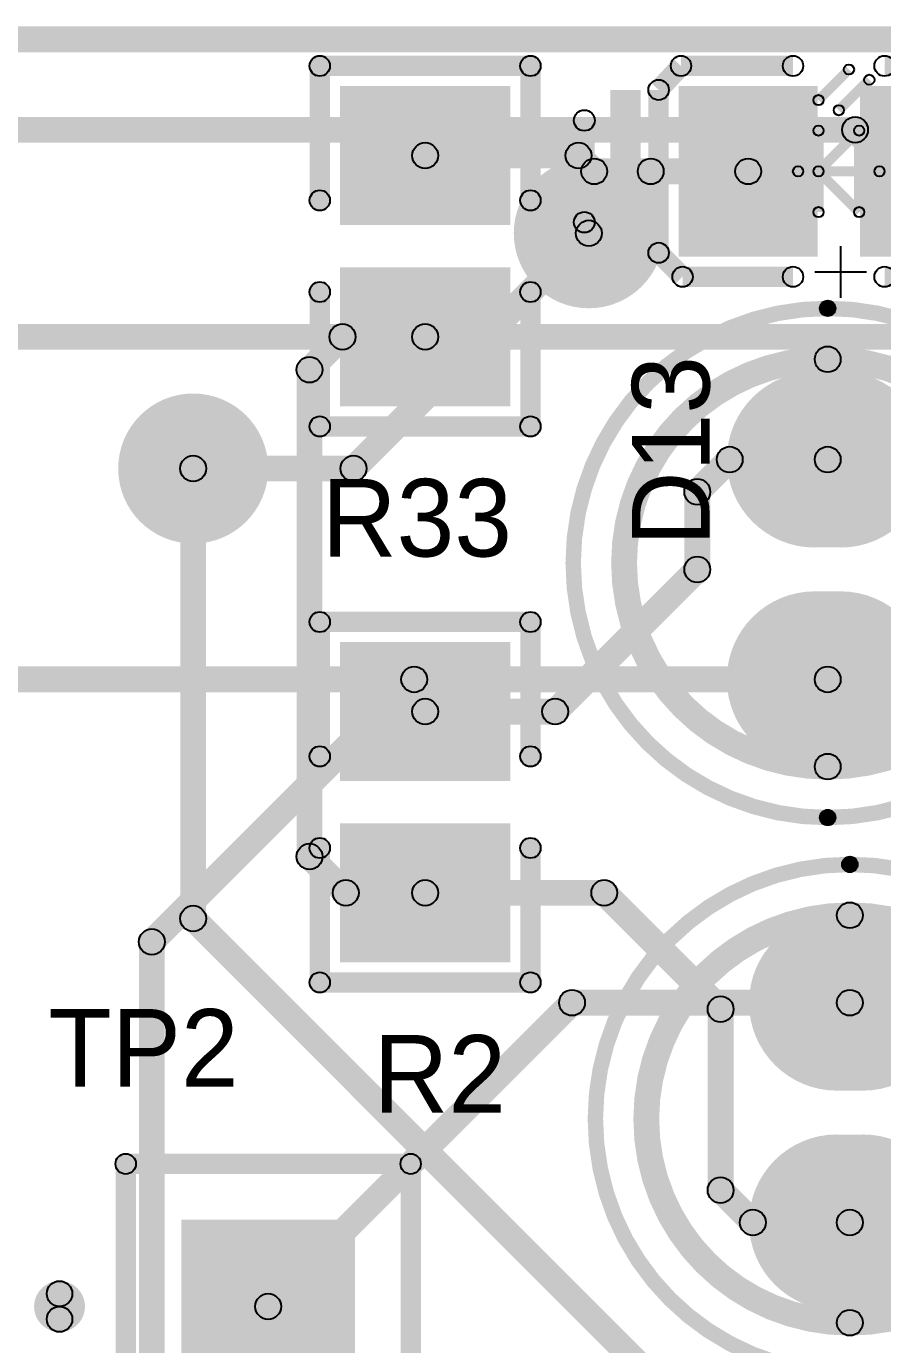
# Model space of a CAD drawing. Header units: millimetres. Extents: x 0 to 137, y 0 to 37.
# Drawn here: x 22.9 to 31.31, y 24.26 to 37.21 of the extents above; entities that cross this region are included whole.
import ezdxf

# ---------------------------------------------------------------- set-up
doc = ezdxf.new("R2010")
doc.units = ezdxf.units.MM
for name, color, linetype in [('BottomLayer', 5, 'Continuous'), ('BottomOverlay', 54, 'Continuous'), ('BottomSolder', 6, 'Continuous'), ('KeepOutLayer', 6, 'Continuous'), ('Mechanical13', 56, 'Continuous'), ('Mechanical15', 56, 'Continuous'), ('MultiLayer', 9, 'Continuous'), ('PadHoleLayer', 156, 'Continuous'), ('TopLayer', 1, 'Continuous'), ('TopOverlay', 2, 'Continuous'), ('TopPaste', 8, 'Continuous'), ('TopSolder', 216, 'Continuous'), ('ViaHoleLayer', 16, 'Continuous')]:
    doc.layers.add(name, color=color, linetype=linetype)

# ---------------------------------------------------------------- blocks, each defined once
blk = doc.blocks.new('PIN1_9')
at = {"layer": 'BottomLayer'}
blk.add_hatch(color=5, dxfattribs=at).paths.add_polyline_path([(-0.75, 0.75), (0.75, 0.75), (0.75, -0.75), (-0.75, -0.75)])
at = {"layer": 'BottomSolder'}
blk.add_hatch(color=6, dxfattribs=at).paths.add_polyline_path([(-0.852, 0.852), (0.852, 0.852), (0.852, -0.852), (-0.852, -0.852)])
at = {"layer": 'MultiLayer'}
blk.add_hatch(color=9, dxfattribs=at).paths.add_polyline_path([(-0.75, 0.75), (0.75, 0.75), (0.75, -0.75), (-0.75, -0.75)])
at = {"layer": 'PadHoleLayer'}
h = blk.add_hatch(color=156, dxfattribs=at)
edge = h.paths.add_edge_path()
edge.add_arc((0, 0), 0.45, 0, 360)
at = {"layer": 'TopLayer'}
blk.add_hatch(color=1, dxfattribs=at).paths.add_polyline_path([(-0.75, 0.75), (0.75, 0.75), (0.75, -0.75), (-0.75, -0.75)])
at = {"layer": 'TopOverlay'}
h = blk.add_hatch(color=2, dxfattribs=at)
edge = h.paths.add_edge_path()
edge.add_arc((-0.125, 2.05), 0.125, 0, 360)
h = blk.add_hatch(color=2, dxfattribs=at)
edge = h.paths.add_edge_path()
edge.add_arc((0.125, 2.05), 0.125, 0, 360)
h = blk.add_hatch(color=2, dxfattribs=at)
edge = h.paths.add_edge_path()
edge.add_arc((-1.4, 1.4), 0.1, 0, 360)
h = blk.add_hatch(color=2, dxfattribs=at)
edge = h.paths.add_edge_path()
edge.add_arc((-1.4, 1.4), 0.1, 0, 360)
for points in [[(-1.4, 1.3), (-1.4, 1.5), (1.4, 1.5), (1.4, 1.3)], [(-1.5, 1.4), (-1.3, 1.4), (-1.3, -1.4), (-1.5, -1.4)], [(1.3, 1.4), (1.5, 1.4), (1.5, -1.4), (1.3, -1.4)], [(-1.4, -1.5), (-1.4, -1.3), (1.4, -1.3), (1.4, -1.5)]]:
    blk.add_hatch(color=2, dxfattribs=at).paths.add_polyline_path(points)
h = blk.add_hatch(color=2, dxfattribs=at)
edge = h.paths.add_edge_path()
edge.add_arc((1.4, 1.4), 0.1, 0, 360)
h = blk.add_hatch(color=2, dxfattribs=at)
edge = h.paths.add_edge_path()
edge.add_arc((1.4, 1.4), 0.1, 0, 360)
h = blk.add_hatch(color=2, dxfattribs=at)
edge = h.paths.add_edge_path()
edge.add_arc((-1.4, -1.4), 0.1, 0, 360)
h = blk.add_hatch(color=2, dxfattribs=at)
edge = h.paths.add_edge_path()
edge.add_arc((-1.4, -1.4), 0.1, 0, 360)
h = blk.add_hatch(color=2, dxfattribs=at)
edge = h.paths.add_edge_path()
edge.add_arc((1.4, -1.4), 0.1, 0, 360)
h = blk.add_hatch(color=2, dxfattribs=at)
edge = h.paths.add_edge_path()
edge.add_arc((1.4, -1.4), 0.1, 0, 360)
at = {"layer": 'TopSolder'}
blk.add_hatch(color=216, dxfattribs=at).paths.add_polyline_path([(-0.852, 0.852), (0.852, 0.852), (0.852, -0.852), (-0.852, -0.852)])
at = {"layer": 'TopOverlay', "const_width": 0.25}
blk.add_lwpolyline([(0.125, 2.05, 1), (-0.125, 2.05, 1)], format="xyb", close=True, dxfattribs=at)
at = {"layer": 'TopOverlay'}
for centre, radius in [((-0.125, 2.05), 0.125), ((0.125, 2.05), 0.125), ((-1.4, 1.4), 0.1), ((-1.4, 1.4), 0.1), ((1.4, 1.4), 0.1), ((1.4, 1.4), 0.1), ((-1.4, -1.4), 0.1), ((-1.4, -1.4), 0.1), ((1.4, -1.4), 0.1), ((1.4, -1.4), 0.1)]:
    blk.add_circle(centre, radius, dxfattribs=at)
blk = doc.blocks.new('0805_R_20')
at = {"layer": 'TopLayer'}
for points in [[(-1.47, 0.735), (-0.31, 0.735), (-0.31, -0.735), (-1.47, -0.735)], [(0.31, 0.735), (1.47, 0.735), (1.47, -0.735), (0.31, -0.735)]]:
    blk.add_hatch(color=1, dxfattribs=at).paths.add_polyline_path(points)
at = {"layer": 'TopOverlay'}
h = blk.add_hatch(color=2, dxfattribs=at)
edge = h.paths.add_edge_path()
edge.add_arc((-1.77, 1.035), 0.1, 0, 360)
h = blk.add_hatch(color=2, dxfattribs=at)
edge = h.paths.add_edge_path()
edge.add_arc((-1.77, 1.035), 0.1, 0, 360)
for points in [[(-0.45, 1.135), (-0.45, 0.935), (-1.77, 0.935), (-1.77, 1.135)], [(1.77, 1.135), (1.77, 0.935), (0.45, 0.935), (0.45, 1.135)], [(-1.67, -1.035), (-1.87, -1.035), (-1.87, 1.035), (-1.67, 1.035)], [(1.87, -1.035), (1.67, -1.035), (1.67, 1.035), (1.87, 1.035)], [(-0.45, -0.935), (-0.45, -1.135), (-1.77, -1.135), (-1.77, -0.935)], [(1.77, -0.935), (1.77, -1.135), (0.45, -1.135), (0.45, -0.935)]]:
    blk.add_hatch(color=2, dxfattribs=at).paths.add_polyline_path(points)
h = blk.add_hatch(color=2, dxfattribs=at)
edge = h.paths.add_edge_path()
edge.add_arc((-0.45, 1.035), 0.1, 0, 360)
h = blk.add_hatch(color=2, dxfattribs=at)
edge = h.paths.add_edge_path()
edge.add_arc((0.45, 1.035), 0.1, 0, 360)
h = blk.add_hatch(color=2, dxfattribs=at)
edge = h.paths.add_edge_path()
edge.add_arc((1.77, 1.035), 0.1, 0, 360)
h = blk.add_hatch(color=2, dxfattribs=at)
edge = h.paths.add_edge_path()
edge.add_arc((1.77, 1.035), 0.1, 0, 360)
h = blk.add_hatch(color=2, dxfattribs=at)
edge = h.paths.add_edge_path()
edge.add_arc((-1.77, -1.035), 0.1, 0, 360)
h = blk.add_hatch(color=2, dxfattribs=at)
edge = h.paths.add_edge_path()
edge.add_arc((-1.77, -1.035), 0.1, 0, 360)
h = blk.add_hatch(color=2, dxfattribs=at)
edge = h.paths.add_edge_path()
edge.add_arc((-0.45, -1.035), 0.1, 0, 360)
h = blk.add_hatch(color=2, dxfattribs=at)
edge = h.paths.add_edge_path()
edge.add_arc((0.45, -1.035), 0.1, 0, 360)
h = blk.add_hatch(color=2, dxfattribs=at)
edge = h.paths.add_edge_path()
edge.add_arc((1.77, -1.035), 0.1, 0, 360)
h = blk.add_hatch(color=2, dxfattribs=at)
edge = h.paths.add_edge_path()
edge.add_arc((1.77, -1.035), 0.1, 0, 360)
at = {"layer": 'TopPaste'}
for points in [[(-1.47, 0.735), (-0.31, 0.735), (-0.31, -0.735), (-1.47, -0.735)], [(0.31, 0.735), (1.47, 0.735), (1.47, -0.735), (0.31, -0.735)]]:
    blk.add_hatch(color=8, dxfattribs=at).paths.add_polyline_path(points)
at = {"layer": 'TopSolder'}
for points in [[(-1.572, 0.837), (-0.208, 0.837), (-0.208, -0.837), (-1.572, -0.837)], [(0.208, 0.837), (1.572, 0.837), (1.572, -0.837), (0.208, -0.837)]]:
    blk.add_hatch(color=216, dxfattribs=at).paths.add_polyline_path(points)
at = {"layer": 'TopOverlay'}
for centre in [(-1.77, 1.035), (-1.77, 1.035), (-0.45, 1.035), (0.45, 1.035), (1.77, 1.035), (1.77, 1.035), (-1.77, -1.035), (-1.77, -1.035), (-0.45, -1.035), (0.45, -1.035), (1.77, -1.035), (1.77, -1.035)]:
    blk.add_circle(centre, 0.1, dxfattribs=at)
blk = doc.blocks.new('0805_R_51')
at = {"layer": 'TopLayer'}
for points in [[(-1.47, 0.735), (-0.31, 0.735), (-0.31, -0.735), (-1.47, -0.735)], [(0.31, 0.735), (1.47, 0.735), (1.47, -0.735), (0.31, -0.735)]]:
    blk.add_hatch(color=1, dxfattribs=at).paths.add_polyline_path(points)
at = {"layer": 'TopOverlay'}
h = blk.add_hatch(color=2, dxfattribs=at)
edge = h.paths.add_edge_path()
edge.add_arc((-1.77, 1.035), 0.1, 0, 360)
h = blk.add_hatch(color=2, dxfattribs=at)
edge = h.paths.add_edge_path()
edge.add_arc((-1.77, 1.035), 0.1, 0, 360)
for points in [[(-0.45, 1.135), (-0.45, 0.935), (-1.77, 0.935), (-1.77, 1.135)], [(1.77, 1.135), (1.77, 0.935), (0.45, 0.935), (0.45, 1.135)], [(-1.67, -1.035), (-1.87, -1.035), (-1.87, 1.035), (-1.67, 1.035)], [(1.87, -1.035), (1.67, -1.035), (1.67, 1.035), (1.87, 1.035)], [(-0.45, -0.935), (-0.45, -1.135), (-1.77, -1.135), (-1.77, -0.935)], [(1.77, -0.935), (1.77, -1.135), (0.45, -1.135), (0.45, -0.935)]]:
    blk.add_hatch(color=2, dxfattribs=at).paths.add_polyline_path(points)
h = blk.add_hatch(color=2, dxfattribs=at)
edge = h.paths.add_edge_path()
edge.add_arc((-0.45, 1.035), 0.1, 0, 360)
h = blk.add_hatch(color=2, dxfattribs=at)
edge = h.paths.add_edge_path()
edge.add_arc((0.45, 1.035), 0.1, 0, 360)
h = blk.add_hatch(color=2, dxfattribs=at)
edge = h.paths.add_edge_path()
edge.add_arc((1.77, 1.035), 0.1, 0, 360)
h = blk.add_hatch(color=2, dxfattribs=at)
edge = h.paths.add_edge_path()
edge.add_arc((1.77, 1.035), 0.1, 0, 360)
h = blk.add_hatch(color=2, dxfattribs=at)
edge = h.paths.add_edge_path()
edge.add_arc((-1.77, -1.035), 0.1, 0, 360)
h = blk.add_hatch(color=2, dxfattribs=at)
edge = h.paths.add_edge_path()
edge.add_arc((-1.77, -1.035), 0.1, 0, 360)
h = blk.add_hatch(color=2, dxfattribs=at)
edge = h.paths.add_edge_path()
edge.add_arc((-0.45, -1.035), 0.1, 0, 360)
h = blk.add_hatch(color=2, dxfattribs=at)
edge = h.paths.add_edge_path()
edge.add_arc((0.45, -1.035), 0.1, 0, 360)
h = blk.add_hatch(color=2, dxfattribs=at)
edge = h.paths.add_edge_path()
edge.add_arc((1.77, -1.035), 0.1, 0, 360)
h = blk.add_hatch(color=2, dxfattribs=at)
edge = h.paths.add_edge_path()
edge.add_arc((1.77, -1.035), 0.1, 0, 360)
at = {"layer": 'TopPaste'}
for points in [[(-1.47, 0.735), (-0.31, 0.735), (-0.31, -0.735), (-1.47, -0.735)], [(0.31, 0.735), (1.47, 0.735), (1.47, -0.735), (0.31, -0.735)]]:
    blk.add_hatch(color=8, dxfattribs=at).paths.add_polyline_path(points)
at = {"layer": 'TopSolder'}
for points in [[(-1.572, 0.837), (-0.208, 0.837), (-0.208, -0.837), (-1.572, -0.837)], [(0.208, 0.837), (1.572, 0.837), (1.572, -0.837), (0.208, -0.837)]]:
    blk.add_hatch(color=216, dxfattribs=at).paths.add_polyline_path(points)
at = {"layer": 'TopOverlay'}
for centre in [(-1.77, 1.035), (-1.77, 1.035), (-0.45, 1.035), (0.45, 1.035), (1.77, 1.035), (1.77, 1.035), (-1.77, -1.035), (-1.77, -1.035), (-0.45, -1.035), (0.45, -1.035), (1.77, -1.035), (1.77, -1.035)]:
    blk.add_circle(centre, 0.1, dxfattribs=at)
blk = doc.blocks.new('3___LED___B_61')
at = {"layer": 'BottomLayer'}
h = blk.add_hatch(color=5, dxfattribs=at)
edge = h.paths.add_edge_path()
edge.add_arc((-1.079, -0.127), 0.762, 180, 360)
edge.add_line((-0.318, -0.127), (-0.318, 0.127))
edge.add_arc((-1.079, 0.127), 0.762, 0, 180)
edge.add_line((-1.841, 0.127), (-1.841, -0.127))
h = blk.add_hatch(color=5, dxfattribs=at)
edge = h.paths.add_edge_path()
edge.add_arc((1.079, -0.127), 0.762, 180, 360)
edge.add_line((1.841, -0.127), (1.841, 0.127))
edge.add_arc((1.079, 0.127), 0.762, 0, 180)
edge.add_line((0.318, 0.127), (0.318, -0.127))
at = {"layer": 'BottomOverlay'}
h = blk.add_hatch(color=54, dxfattribs=at)
edge = h.paths.add_edge_path()
edge.add_arc((-2.564, 0), 0.0762, 0, 360)
h = blk.add_hatch(color=54, dxfattribs=at)
edge = h.paths.add_edge_path()
edge.add_arc((-2.064, 0), 0.127, 0, 360)
h = blk.add_hatch(color=54, dxfattribs=at)
edge = h.paths.add_edge_path()
edge.add_arc((1.937, 0), 0.127, 0, 360)
h = blk.add_hatch(color=54, dxfattribs=at)
edge = h.paths.add_edge_path()
edge.add_arc((2.437, 0), 0.0762, 0, 360)
at = {"layer": 'BottomSolder'}
h = blk.add_hatch(color=6, dxfattribs=at)
edge = h.paths.add_edge_path()
edge.add_arc((-1.079, -0.127), 0.864, 180, 360)
edge.add_line((-0.216, -0.127), (-0.216, 0.127))
edge.add_arc((-1.079, 0.127), 0.864, 0, 180)
edge.add_line((-1.943, 0.127), (-1.943, -0.127))
h = blk.add_hatch(color=6, dxfattribs=at)
edge = h.paths.add_edge_path()
edge.add_arc((1.079, -0.127), 0.864, 180, 360)
edge.add_line((1.943, -0.127), (1.943, 0.127))
edge.add_arc((1.079, 0.127), 0.864, 0, 180)
edge.add_line((0.216, 0.127), (0.216, -0.127))
at = {"layer": 'MultiLayer'}
h = blk.add_hatch(color=9, dxfattribs=at)
edge = h.paths.add_edge_path()
edge.add_arc((-1.079, -0.127), 0.762, 180, 360)
edge.add_line((-0.318, -0.127), (-0.318, 0.127))
edge.add_arc((-1.079, 0.127), 0.762, 0, 180)
edge.add_line((-1.841, 0.127), (-1.841, -0.127))
h = blk.add_hatch(color=9, dxfattribs=at)
edge = h.paths.add_edge_path()
edge.add_arc((1.079, -0.127), 0.762, 180, 360)
edge.add_line((1.841, -0.127), (1.841, 0.127))
edge.add_arc((1.079, 0.127), 0.762, 0, 180)
edge.add_line((0.318, 0.127), (0.318, -0.127))
at = {"layer": 'PadHoleLayer'}
h = blk.add_hatch(color=156, dxfattribs=at)
edge = h.paths.add_edge_path()
edge.add_arc((-1.079, 0), 0.35, 0, 360)
h = blk.add_hatch(color=156, dxfattribs=at)
edge = h.paths.add_edge_path()
edge.add_arc((1.079, 0), 0.35, 0, 360)
at = {"layer": 'TopLayer'}
h = blk.add_hatch(color=1, dxfattribs=at)
edge = h.paths.add_edge_path()
edge.add_arc((-1.079, -0.127), 0.762, 180, 360)
edge.add_line((-0.318, -0.127), (-0.318, 0.127))
edge.add_arc((-1.079, 0.127), 0.762, 0, 180)
edge.add_line((-1.841, 0.127), (-1.841, -0.127))
h = blk.add_hatch(color=1, dxfattribs=at)
edge = h.paths.add_edge_path()
edge.add_arc((1.079, -0.127), 0.762, 180, 360)
edge.add_line((1.841, -0.127), (1.841, 0.127))
edge.add_arc((1.079, 0.127), 0.762, 0, 180)
edge.add_line((0.318, 0.127), (0.318, -0.127))
at = {"layer": 'TopSolder'}
h = blk.add_hatch(color=216, dxfattribs=at)
edge = h.paths.add_edge_path()
edge.add_arc((-1.079, -0.127), 0.864, 180, 360)
edge.add_line((-0.216, -0.127), (-0.216, 0.127))
edge.add_arc((-1.079, 0.127), 0.864, 0, 180)
edge.add_line((-1.943, 0.127), (-1.943, -0.127))
h = blk.add_hatch(color=216, dxfattribs=at)
edge = h.paths.add_edge_path()
edge.add_arc((1.079, -0.127), 0.864, 180, 360)
edge.add_line((1.943, -0.127), (1.943, 0.127))
edge.add_arc((1.079, 0.127), 0.864, 0, 180)
edge.add_line((0.216, 0.127), (0.216, -0.127))
at = {"layer": 'BottomOverlay'}
for p, q in [((-2.921, 0.381), (-2.921, -0.127)), ((-3.175, 0.127), (-2.667, 0.127))]:
    blk.add_line(p, q, dxfattribs=at)
for points, const_width in [([(2.437, 0, 1), (-2.564, 0, 1)], 0.152), ([(1.937, 0, 1), (-2.064, 0, 1)], 0.254)]:
    blk.add_lwpolyline(points, format="xyb", close=True, dxfattribs=dict(at, const_width=const_width))
for centre, radius in [((-2.564, 0), 0.0762), ((-2.064, 0), 0.127), ((1.937, 0), 0.127), ((2.437, 0), 0.0762)]:
    blk.add_circle(centre, radius, dxfattribs=at)
blk = doc.blocks.new('0805_LED_S1_65')
at = {"layer": 'Mechanical13'}
h = blk.add_hatch(color=56, dxfattribs=at)
edge = h.paths.add_edge_path()
edge.add_arc((0.1, 1), 0.05, 0, 360)
for points in [[(-0.165, 0.665), (-0.235, 0.735), (0.065, 1.035), (0.135, 0.965)], [(0.035, 0.565), (-0.035, 0.635), (0.265, 0.935), (0.335, 0.865)], [(-0.15, -0.4), (-0.25, -0.4), (-0.25, 0.4), (-0.15, 0.4)], [(-0.165, -0.035), (-0.235, 0.035), (0.165, 0.435), (0.235, 0.365)], [(0.25, -0.4), (0.15, -0.4), (0.15, 0.4), (0.25, 0.4)], [(-0.4, -0.05), (-0.4, 0.05), (0.4, 0.05), (0.4, -0.05)], [(-0.235, -0.035), (-0.165, 0.035), (0.235, -0.365), (0.165, -0.435)]]:
    blk.add_hatch(color=56, dxfattribs=at).paths.add_polyline_path(points)
h = blk.add_hatch(color=56, dxfattribs=at)
edge = h.paths.add_edge_path()
edge.add_arc((0.3, 0.9), 0.05, 0, 360)
h = blk.add_hatch(color=56, dxfattribs=at)
edge = h.paths.add_edge_path()
edge.add_arc((-0.2, 0.7), 0.05, 0, 360)
h = blk.add_hatch(color=56, dxfattribs=at)
edge = h.paths.add_edge_path()
edge.add_arc((0, 0.6), 0.05, 0, 360)
h = blk.add_hatch(color=56, dxfattribs=at)
edge = h.paths.add_edge_path()
edge.add_arc((-0.2, 0.4), 0.05, 0, 360)
h = blk.add_hatch(color=56, dxfattribs=at)
edge = h.paths.add_edge_path()
edge.add_arc((0.2, 0.4), 0.05, 0, 360)
h = blk.add_hatch(color=56, dxfattribs=at)
edge = h.paths.add_edge_path()
edge.add_arc((0.2, 0.4), 0.05, 0, 360)
h = blk.add_hatch(color=56, dxfattribs=at)
edge = h.paths.add_edge_path()
edge.add_arc((-0.4, 0), 0.05, 0, 360)
h = blk.add_hatch(color=56, dxfattribs=at)
edge = h.paths.add_edge_path()
edge.add_arc((-0.2, 0), 0.05, 0, 360)
h = blk.add_hatch(color=56, dxfattribs=at)
edge = h.paths.add_edge_path()
edge.add_arc((-0.2, 0), 0.05, 0, 360)
h = blk.add_hatch(color=56, dxfattribs=at)
edge = h.paths.add_edge_path()
edge.add_arc((0.4, 0), 0.05, 0, 360)
h = blk.add_hatch(color=56, dxfattribs=at)
edge = h.paths.add_edge_path()
edge.add_arc((-0.2, -0.4), 0.05, 0, 360)
h = blk.add_hatch(color=56, dxfattribs=at)
edge = h.paths.add_edge_path()
edge.add_arc((0.2, -0.4), 0.05, 0, 360)
h = blk.add_hatch(color=56, dxfattribs=at)
edge = h.paths.add_edge_path()
edge.add_arc((0.2, -0.4), 0.05, 0, 360)
at = {"layer": 'Mechanical15'}
h = blk.add_hatch(color=56, dxfattribs=at)
edge = h.paths.add_edge_path()
edge.add_arc((-2.5, 0.5), 0.102, 0, 360)
h = blk.add_hatch(color=56, dxfattribs=at)
edge = h.paths.add_edge_path()
edge.add_arc((2.5, 0.5), 0.102, 0, 360)
for points in [[(-2.398, -0.5), (-2.602, -0.5), (-2.602, 0.5), (-2.398, 0.5)], [(2.602, -0.5), (2.398, -0.5), (2.398, 0.5), (2.602, 0.5)], [(2, -0.102), (2, 0.102), (3, 0.102), (3, -0.102)]]:
    blk.add_hatch(color=56, dxfattribs=at).paths.add_polyline_path(points)
h = blk.add_hatch(color=56, dxfattribs=at)
edge = h.paths.add_edge_path()
edge.add_arc((2, 0), 0.102, 0, 360)
h = blk.add_hatch(color=56, dxfattribs=at)
edge = h.paths.add_edge_path()
edge.add_arc((3, 0), 0.102, 0, 360)
h = blk.add_hatch(color=56, dxfattribs=at)
edge = h.paths.add_edge_path()
edge.add_arc((-2.5, -0.5), 0.102, 0, 360)
h = blk.add_hatch(color=56, dxfattribs=at)
edge = h.paths.add_edge_path()
edge.add_arc((2.5, -0.5), 0.102, 0, 360)
at = {"layer": 'TopLayer'}
for points in [[(-0.31, -0.735), (-1.47, -0.735), (-1.47, 0.735), (-0.31, 0.735)], [(1.47, -0.735), (0.31, -0.735), (0.31, 0.735), (1.47, 0.735)]]:
    blk.add_hatch(color=1, dxfattribs=at).paths.add_polyline_path(points)
at = {"layer": 'TopOverlay'}
for points in [[(-1.697, 0.732), (-1.843, 0.868), (-1.623, 1.103), (-1.477, 0.967)], [(-1.55, 0.935), (-1.55, 1.135), (-0.45, 1.135), (-0.45, 0.935)], [(0.45, 0.935), (0.45, 1.135), (1.77, 1.135), (1.77, 0.935)], [(1.87, -1.035), (1.67, -1.035), (1.67, 1.035), (1.87, 1.035)], [(-2.245, -0.8), (-1.945, -0.8), (-1.945, 0.8), (-2.245, 0.8)], [(-1.67, -0.8), (-1.87, -0.8), (-1.87, 0.8), (-1.67, 0.8)], [(-1.841, -0.871), (-1.699, -0.729), (-1.464, -0.964), (-1.606, -1.106)], [(-1.535, -1.135), (-1.535, -0.935), (-0.45, -0.935), (-0.45, -1.135)], [(0.45, -1.135), (0.45, -0.935), (1.77, -0.935), (1.77, -1.135)]]:
    blk.add_hatch(color=2, dxfattribs=at).paths.add_polyline_path(points)
h = blk.add_hatch(color=2, dxfattribs=at)
edge = h.paths.add_edge_path()
edge.add_arc((-1.55, 1.035), 0.1, 0, 360)
h = blk.add_hatch(color=2, dxfattribs=at)
edge = h.paths.add_edge_path()
edge.add_arc((-1.55, 1.035), 0.1, 0, 360)
h = blk.add_hatch(color=2, dxfattribs=at)
edge = h.paths.add_edge_path()
edge.add_arc((-0.45, 1.035), 0.1, 0, 360)
h = blk.add_hatch(color=2, dxfattribs=at)
edge = h.paths.add_edge_path()
edge.add_arc((0.45, 1.035), 0.1, 0, 360)
h = blk.add_hatch(color=2, dxfattribs=at)
edge = h.paths.add_edge_path()
edge.add_arc((1.77, 1.035), 0.1, 0, 360)
h = blk.add_hatch(color=2, dxfattribs=at)
edge = h.paths.add_edge_path()
edge.add_arc((1.77, 1.035), 0.1, 0, 360)
h = blk.add_hatch(color=2, dxfattribs=at)
edge = h.paths.add_edge_path()
edge.add_arc((-1.77, 0.8), 0.1, 0, 360)
h = blk.add_hatch(color=2, dxfattribs=at)
edge = h.paths.add_edge_path()
edge.add_arc((-1.77, 0.8), 0.1, 0, 360)
h = blk.add_hatch(color=2, dxfattribs=at)
edge = h.paths.add_edge_path()
edge.add_arc((-1.77, -0.8), 0.1, 0, 360)
h = blk.add_hatch(color=2, dxfattribs=at)
edge = h.paths.add_edge_path()
edge.add_arc((-1.77, -0.8), 0.1, 0, 360)
h = blk.add_hatch(color=2, dxfattribs=at)
edge = h.paths.add_edge_path()
edge.add_arc((-1.535, -1.035), 0.1, 0, 360)
h = blk.add_hatch(color=2, dxfattribs=at)
edge = h.paths.add_edge_path()
edge.add_arc((-1.535, -1.035), 0.1, 0, 360)
h = blk.add_hatch(color=2, dxfattribs=at)
edge = h.paths.add_edge_path()
edge.add_arc((-0.45, -1.035), 0.1, 0, 360)
h = blk.add_hatch(color=2, dxfattribs=at)
edge = h.paths.add_edge_path()
edge.add_arc((0.45, -1.035), 0.1, 0, 360)
h = blk.add_hatch(color=2, dxfattribs=at)
edge = h.paths.add_edge_path()
edge.add_arc((1.77, -1.035), 0.1, 0, 360)
h = blk.add_hatch(color=2, dxfattribs=at)
edge = h.paths.add_edge_path()
edge.add_arc((1.77, -1.035), 0.1, 0, 360)
at = {"layer": 'TopPaste'}
for points in [[(-0.31, -0.735), (-1.47, -0.735), (-1.47, 0.735), (-0.31, 0.735)], [(1.47, -0.735), (0.31, -0.735), (0.31, 0.735), (1.47, 0.735)]]:
    blk.add_hatch(color=8, dxfattribs=at).paths.add_polyline_path(points)
at = {"layer": 'TopSolder'}
for points in [[(-0.208, -0.837), (-1.572, -0.837), (-1.572, 0.837), (-0.208, 0.837)], [(1.572, -0.837), (0.208, -0.837), (0.208, 0.837), (1.572, 0.837)]]:
    blk.add_hatch(color=216, dxfattribs=at).paths.add_polyline_path(points)
at = {"layer": 'Mechanical13'}
for centre in [(0.1, 1), (0.3, 0.9), (-0.2, 0.7), (0, 0.6), (-0.2, 0.4), (0.2, 0.4), (0.2, 0.4), (-0.4, 0), (-0.2, 0), (-0.2, 0), (0.4, 0), (-0.2, -0.4), (0.2, -0.4), (0.2, -0.4)]:
    blk.add_circle(centre, 0.05, dxfattribs=at)
at = {"layer": 'Mechanical15'}
for centre in [(-2.5, 0.5), (2.5, 0.5), (2, 0), (3, 0), (-2.5, -0.5), (2.5, -0.5)]:
    blk.add_circle(centre, 0.102, dxfattribs=at)
at = {"layer": 'TopOverlay'}
for centre in [(-1.55, 1.035), (-1.55, 1.035), (-0.45, 1.035), (0.45, 1.035), (1.77, 1.035), (1.77, 1.035), (-1.77, 0.8), (-1.77, 0.8), (-1.77, -0.8), (-1.77, -0.8), (-1.535, -1.035), (-1.535, -1.035), (-0.45, -1.035), (0.45, -1.035), (1.77, -1.035), (1.77, -1.035)]:
    blk.add_circle(centre, 0.1, dxfattribs=at)
blk = doc.blocks.new('3___LED___B_76')
at = {"layer": 'BottomLayer'}
h = blk.add_hatch(color=5, dxfattribs=at)
edge = h.paths.add_edge_path()
edge.add_arc((-1.079, -0.127), 0.762, 180, 360)
edge.add_line((-0.318, -0.127), (-0.318, 0.127))
edge.add_arc((-1.079, 0.127), 0.762, 0, 180)
edge.add_line((-1.841, 0.127), (-1.841, -0.127))
h = blk.add_hatch(color=5, dxfattribs=at)
edge = h.paths.add_edge_path()
edge.add_arc((1.079, -0.127), 0.762, 180, 360)
edge.add_line((1.841, -0.127), (1.841, 0.127))
edge.add_arc((1.079, 0.127), 0.762, 0, 180)
edge.add_line((0.318, 0.127), (0.318, -0.127))
at = {"layer": 'BottomOverlay'}
h = blk.add_hatch(color=54, dxfattribs=at)
edge = h.paths.add_edge_path()
edge.add_arc((-2.564, 0), 0.0762, 0, 360)
h = blk.add_hatch(color=54, dxfattribs=at)
edge = h.paths.add_edge_path()
edge.add_arc((-2.064, 0), 0.127, 0, 360)
h = blk.add_hatch(color=54, dxfattribs=at)
edge = h.paths.add_edge_path()
edge.add_arc((1.937, 0), 0.127, 0, 360)
h = blk.add_hatch(color=54, dxfattribs=at)
edge = h.paths.add_edge_path()
edge.add_arc((2.437, 0), 0.0762, 0, 360)
at = {"layer": 'BottomSolder'}
h = blk.add_hatch(color=6, dxfattribs=at)
edge = h.paths.add_edge_path()
edge.add_arc((-1.079, -0.127), 0.864, 180, 360)
edge.add_line((-0.216, -0.127), (-0.216, 0.127))
edge.add_arc((-1.079, 0.127), 0.864, 0, 180)
edge.add_line((-1.943, 0.127), (-1.943, -0.127))
h = blk.add_hatch(color=6, dxfattribs=at)
edge = h.paths.add_edge_path()
edge.add_arc((1.079, -0.127), 0.864, 180, 360)
edge.add_line((1.943, -0.127), (1.943, 0.127))
edge.add_arc((1.079, 0.127), 0.864, 0, 180)
edge.add_line((0.216, 0.127), (0.216, -0.127))
at = {"layer": 'MultiLayer'}
h = blk.add_hatch(color=9, dxfattribs=at)
edge = h.paths.add_edge_path()
edge.add_arc((-1.079, -0.127), 0.762, 180, 360)
edge.add_line((-0.318, -0.127), (-0.318, 0.127))
edge.add_arc((-1.079, 0.127), 0.762, 0, 180)
edge.add_line((-1.841, 0.127), (-1.841, -0.127))
h = blk.add_hatch(color=9, dxfattribs=at)
edge = h.paths.add_edge_path()
edge.add_arc((1.079, -0.127), 0.762, 180, 360)
edge.add_line((1.841, -0.127), (1.841, 0.127))
edge.add_arc((1.079, 0.127), 0.762, 0, 180)
edge.add_line((0.318, 0.127), (0.318, -0.127))
at = {"layer": 'PadHoleLayer'}
h = blk.add_hatch(color=156, dxfattribs=at)
edge = h.paths.add_edge_path()
edge.add_arc((-1.079, 0), 0.35, 0, 360)
h = blk.add_hatch(color=156, dxfattribs=at)
edge = h.paths.add_edge_path()
edge.add_arc((1.079, 0), 0.35, 0, 360)
at = {"layer": 'TopLayer'}
h = blk.add_hatch(color=1, dxfattribs=at)
edge = h.paths.add_edge_path()
edge.add_arc((-1.079, -0.127), 0.762, 180, 360)
edge.add_line((-0.318, -0.127), (-0.318, 0.127))
edge.add_arc((-1.079, 0.127), 0.762, 0, 180)
edge.add_line((-1.841, 0.127), (-1.841, -0.127))
h = blk.add_hatch(color=1, dxfattribs=at)
edge = h.paths.add_edge_path()
edge.add_arc((1.079, -0.127), 0.762, 180, 360)
edge.add_line((1.841, -0.127), (1.841, 0.127))
edge.add_arc((1.079, 0.127), 0.762, 0, 180)
edge.add_line((0.318, 0.127), (0.318, -0.127))
at = {"layer": 'TopSolder'}
h = blk.add_hatch(color=216, dxfattribs=at)
edge = h.paths.add_edge_path()
edge.add_arc((-1.079, -0.127), 0.864, 180, 360)
edge.add_line((-0.216, -0.127), (-0.216, 0.127))
edge.add_arc((-1.079, 0.127), 0.864, 0, 180)
edge.add_line((-1.943, 0.127), (-1.943, -0.127))
h = blk.add_hatch(color=216, dxfattribs=at)
edge = h.paths.add_edge_path()
edge.add_arc((1.079, -0.127), 0.864, 180, 360)
edge.add_line((1.943, -0.127), (1.943, 0.127))
edge.add_arc((1.079, 0.127), 0.864, 0, 180)
edge.add_line((0.216, 0.127), (0.216, -0.127))
at = {"layer": 'BottomOverlay'}
for p, q in [((-2.921, 0.381), (-2.921, -0.127)), ((-3.175, 0.127), (-2.667, 0.127))]:
    blk.add_line(p, q, dxfattribs=at)
for points, const_width in [([(2.437, 0, 1), (-2.564, 0, 1)], 0.152), ([(1.937, 0, 1), (-2.064, 0, 1)], 0.254)]:
    blk.add_lwpolyline(points, format="xyb", close=True, dxfattribs=dict(at, const_width=const_width))
for centre, radius in [((-2.564, 0), 0.0762), ((-2.064, 0), 0.127), ((1.937, 0), 0.127), ((2.437, 0), 0.0762)]:
    blk.add_circle(centre, radius, dxfattribs=at)

msp = doc.modelspace()

# ---------------------------------------------------------------- hatches: boundary and pattern name
at = {"layer": 'BottomLayer'}
for points in [[(16.764, 36.068), (16.764, 36.322), (31.039, 36.322), (31.039, 36.068)], [(30.949, 36.105), (31.129, 36.285), (35.37, 32.043), (35.191, 31.863)], [(26.201, 32.778), (26.021, 32.957), (28.333, 35.269), (28.512, 35.089)], [(24.536, 32.741), (24.536, 32.995), (26.111, 32.995), (26.111, 32.741)], [(15.77, 30.671), (15.77, 30.924), (26.708, 30.924), (26.708, 30.671)], [(24.22, 28.13), (24.04, 28.309), (26.618, 30.887), (26.798, 30.708)], [(26.708, 30.671), (26.708, 30.924), (30.77, 30.924), (30.77, 30.671)], [(30.77, 30.671), (30.77, 30.924), (45.771, 30.924), (45.771, 30.671)], [(24.257, 19.812), (24.003, 19.812), (24.003, 28.219), (24.257, 28.219)], [(25.363, 24.548), (25.183, 24.728), (28.168, 27.712), (28.347, 27.533)], [(28.258, 27.495), (28.258, 27.75), (30.988, 27.75), (30.988, 27.495)], [(30.988, 25.337), (30.988, 25.59), (37.084, 25.59), (37.084, 25.337)]]:
    msp.add_hatch(color=5, dxfattribs=at).paths.add_polyline_path(points)
h = msp.add_hatch(color=5, dxfattribs=at)
edge = h.paths.add_edge_path()
edge.add_arc((31.039, 36.195), 0.127, 0, 360)
h = msp.add_hatch(color=5, dxfattribs=at)
edge = h.paths.add_edge_path()
edge.add_arc((31.039, 36.195), 0.127, 0, 360)
h = msp.add_hatch(color=5, dxfattribs=at)
edge = h.paths.add_edge_path()
edge.add_arc((28.423, 35.179), 0.635, 0, 360)
h = msp.add_hatch(color=5, dxfattribs=at)
edge = h.paths.add_edge_path()
edge.add_arc((28.423, 35.179), 0.127, 0, 360)
h = msp.add_hatch(color=5, dxfattribs=at)
edge = h.paths.add_edge_path()
edge.add_arc((24.536, 32.868), 0.635, 0, 360)
h = msp.add_hatch(color=5, dxfattribs=at)
edge = h.paths.add_edge_path()
edge.add_arc((24.536, 32.868), 0.127, 0, 360)
h = msp.add_hatch(color=5, dxfattribs=at)
edge = h.paths.add_edge_path()
edge.add_arc((26.111, 32.868), 0.127, 0, 360)
h = msp.add_hatch(color=5, dxfattribs=at)
edge = h.paths.add_edge_path()
edge.add_arc((26.111, 32.868), 0.127, 0, 360)
h = msp.add_hatch(color=5, dxfattribs=at)
edge = h.paths.add_edge_path()
edge.add_arc((26.708, 30.797), 0.127, 0, 360)
h = msp.add_hatch(color=5, dxfattribs=at)
edge = h.paths.add_edge_path()
edge.add_arc((26.708, 30.797), 0.127, 0, 360)
h = msp.add_hatch(color=5, dxfattribs=at)
edge = h.paths.add_edge_path()
edge.add_arc((26.708, 30.797), 0.127, 0, 360)
h = msp.add_hatch(color=5, dxfattribs=at)
edge = h.paths.add_edge_path()
edge.add_arc((30.77, 30.797), 0.127, 0, 360)
h = msp.add_hatch(color=5, dxfattribs=at)
edge = h.paths.add_edge_path()
edge.add_arc((30.77, 30.797), 0.127, 0, 360)
h = msp.add_hatch(color=5, dxfattribs=at)
edge = h.paths.add_edge_path()
edge.add_arc((24.13, 28.219), 0.127, 0, 360)
h = msp.add_hatch(color=5, dxfattribs=at)
edge = h.paths.add_edge_path()
edge.add_arc((24.13, 28.219), 0.127, 0, 360)
h = msp.add_hatch(color=5, dxfattribs=at)
edge = h.paths.add_edge_path()
edge.add_arc((28.258, 27.622), 0.127, 0, 360)
h = msp.add_hatch(color=5, dxfattribs=at)
edge = h.paths.add_edge_path()
edge.add_arc((28.258, 27.622), 0.127, 0, 360)
h = msp.add_hatch(color=5, dxfattribs=at)
edge = h.paths.add_edge_path()
edge.add_arc((30.988, 27.622), 0.127, 0, 360)
h = msp.add_hatch(color=5, dxfattribs=at)
edge = h.paths.add_edge_path()
edge.add_arc((30.988, 25.463), 0.127, 0, 360)
h = msp.add_hatch(color=5, dxfattribs=at)
edge = h.paths.add_edge_path()
edge.add_arc((25.273, 24.638), 0.127, 0, 360)
at = {"layer": 'BottomSolder'}
h = msp.add_hatch(color=6, dxfattribs=at)
edge = h.paths.add_edge_path()
edge.add_arc((28.423, 35.179), 0.737, 0, 360)
h = msp.add_hatch(color=6, dxfattribs=at)
edge = h.paths.add_edge_path()
edge.add_arc((24.536, 32.868), 0.737, 0, 360)
at = {"layer": 'KeepOutLayer'}
msp.add_hatch(color=6, dxfattribs=at).paths.add_polyline_path([(3.683, 36.957), (3.683, 37.211), (132.969, 37.211), (132.969, 36.957)])
at = {"layer": 'TopLayer'}
h = msp.add_hatch(color=1, dxfattribs=at)
edge = h.paths.add_edge_path()
edge.add_arc((26.815, 35.942), 0.127, 0, 360)
for points in [[(26.815, 35.815), (26.815, 36.069), (28.321, 36.069), (28.321, 35.815)], [(28.231, 35.852), (28.411, 36.032), (28.566, 35.877), (28.386, 35.697)], [(28.512, 35.089), (28.333, 35.269), (28.941, 35.877), (29.12, 35.697)], [(28.476, 35.66), (28.476, 35.914), (29.031, 35.914), (29.031, 35.66)], [(29.031, 35.66), (29.031, 35.914), (29.989, 35.914), (29.989, 35.66)], [(20.066, 34.035), (20.066, 34.289), (26.003, 34.289), (26.003, 34.035)], [(25.769, 33.749), (25.59, 33.929), (25.913, 34.252), (26.092, 34.072)], [(26.003, 34.035), (26.003, 34.289), (26.815, 34.289), (26.815, 34.035)], [(26.815, 34.035), (26.815, 34.289), (35.052, 34.289), (35.052, 34.035)], [(25.806, 29.057), (25.552, 29.057), (25.552, 33.839), (25.806, 33.839)], [(29.579, 32.549), (29.4, 32.729), (29.717, 33.046), (29.897, 32.867)], [(29.807, 32.83), (29.807, 33.084), (30.77, 33.084), (30.77, 32.83)], [(24.663, 28.448), (24.409, 28.448), (24.409, 32.868), (24.663, 32.868)], [(29.616, 31.877), (29.362, 31.877), (29.362, 32.639), (29.616, 32.639)], [(28.183, 30.391), (28.004, 30.571), (29.4, 31.967), (29.579, 31.787)], [(26.815, 30.354), (26.815, 30.608), (28.093, 30.608), (28.093, 30.354)], [(25.59, 28.967), (25.769, 29.146), (26.125, 28.791), (25.945, 28.611)], [(26.035, 28.574), (26.035, 28.828), (26.815, 28.828), (26.815, 28.574)], [(26.815, 28.574), (26.815, 28.828), (28.575, 28.828), (28.575, 28.574)], [(28.485, 28.611), (28.665, 28.791), (29.808, 27.648), (29.628, 27.468)], [(24.447, 28.358), (24.626, 28.538), (31.891, 21.273), (31.711, 21.094)], [(30.988, 27.495), (30.988, 27.75), (32.309, 27.75), (32.309, 27.495)], [(29.845, 25.781), (29.591, 25.781), (29.591, 27.558), (29.845, 27.558)], [(29.628, 25.691), (29.808, 25.871), (30.125, 25.553), (29.946, 25.374)], [(30.035, 25.337), (30.035, 25.59), (30.988, 25.59), (30.988, 25.337)]]:
    msp.add_hatch(color=1, dxfattribs=at).paths.add_polyline_path(points)
h = msp.add_hatch(color=1, dxfattribs=at)
edge = h.paths.add_edge_path()
edge.add_arc((28.321, 35.942), 0.127, 0, 360)
h = msp.add_hatch(color=1, dxfattribs=at)
edge = h.paths.add_edge_path()
edge.add_arc((28.321, 35.942), 0.127, 0, 360)
h = msp.add_hatch(color=1, dxfattribs=at)
edge = h.paths.add_edge_path()
edge.add_arc((28.476, 35.787), 0.127, 0, 360)
h = msp.add_hatch(color=1, dxfattribs=at)
edge = h.paths.add_edge_path()
edge.add_arc((28.476, 35.787), 0.127, 0, 360)
h = msp.add_hatch(color=1, dxfattribs=at)
edge = h.paths.add_edge_path()
edge.add_arc((29.031, 35.787), 0.127, 0, 360)
h = msp.add_hatch(color=1, dxfattribs=at)
edge = h.paths.add_edge_path()
edge.add_arc((29.031, 35.787), 0.127, 0, 360)
h = msp.add_hatch(color=1, dxfattribs=at)
edge = h.paths.add_edge_path()
edge.add_arc((29.031, 35.787), 0.127, 0, 360)
h = msp.add_hatch(color=1, dxfattribs=at)
edge = h.paths.add_edge_path()
edge.add_arc((29.989, 35.787), 0.127, 0, 360)
h = msp.add_hatch(color=1, dxfattribs=at)
edge = h.paths.add_edge_path()
edge.add_arc((28.423, 35.179), 0.635, 0, 360)
h = msp.add_hatch(color=1, dxfattribs=at)
edge = h.paths.add_edge_path()
edge.add_arc((28.423, 35.179), 0.127, 0, 360)
h = msp.add_hatch(color=1, dxfattribs=at)
edge = h.paths.add_edge_path()
edge.add_arc((26.003, 34.162), 0.127, 0, 360)
h = msp.add_hatch(color=1, dxfattribs=at)
edge = h.paths.add_edge_path()
edge.add_arc((26.003, 34.162), 0.127, 0, 360)
h = msp.add_hatch(color=1, dxfattribs=at)
edge = h.paths.add_edge_path()
edge.add_arc((26.003, 34.162), 0.127, 0, 360)
h = msp.add_hatch(color=1, dxfattribs=at)
edge = h.paths.add_edge_path()
edge.add_arc((26.815, 34.162), 0.127, 0, 360)
h = msp.add_hatch(color=1, dxfattribs=at)
edge = h.paths.add_edge_path()
edge.add_arc((26.815, 34.162), 0.127, 0, 360)
h = msp.add_hatch(color=1, dxfattribs=at)
edge = h.paths.add_edge_path()
edge.add_arc((25.679, 33.839), 0.127, 0, 360)
h = msp.add_hatch(color=1, dxfattribs=at)
edge = h.paths.add_edge_path()
edge.add_arc((25.679, 33.839), 0.127, 0, 360)
h = msp.add_hatch(color=1, dxfattribs=at)
edge = h.paths.add_edge_path()
edge.add_arc((24.536, 32.868), 0.635, 0, 360)
h = msp.add_hatch(color=1, dxfattribs=at)
edge = h.paths.add_edge_path()
edge.add_arc((29.807, 32.956), 0.127, 0, 360)
h = msp.add_hatch(color=1, dxfattribs=at)
edge = h.paths.add_edge_path()
edge.add_arc((29.807, 32.956), 0.127, 0, 360)
h = msp.add_hatch(color=1, dxfattribs=at)
edge = h.paths.add_edge_path()
edge.add_arc((30.77, 32.956), 0.127, 0, 360)
h = msp.add_hatch(color=1, dxfattribs=at)
edge = h.paths.add_edge_path()
edge.add_arc((24.536, 32.868), 0.127, 0, 360)
h = msp.add_hatch(color=1, dxfattribs=at)
edge = h.paths.add_edge_path()
edge.add_arc((29.489, 32.639), 0.127, 0, 360)
h = msp.add_hatch(color=1, dxfattribs=at)
edge = h.paths.add_edge_path()
edge.add_arc((29.489, 32.639), 0.127, 0, 360)
h = msp.add_hatch(color=1, dxfattribs=at)
edge = h.paths.add_edge_path()
edge.add_arc((29.489, 31.877), 0.127, 0, 360)
h = msp.add_hatch(color=1, dxfattribs=at)
edge = h.paths.add_edge_path()
edge.add_arc((29.489, 31.877), 0.127, 0, 360)
h = msp.add_hatch(color=1, dxfattribs=at)
edge = h.paths.add_edge_path()
edge.add_arc((26.815, 30.481), 0.127, 0, 360)
h = msp.add_hatch(color=1, dxfattribs=at)
edge = h.paths.add_edge_path()
edge.add_arc((28.093, 30.481), 0.127, 0, 360)
h = msp.add_hatch(color=1, dxfattribs=at)
edge = h.paths.add_edge_path()
edge.add_arc((28.093, 30.481), 0.127, 0, 360)
h = msp.add_hatch(color=1, dxfattribs=at)
edge = h.paths.add_edge_path()
edge.add_arc((25.679, 29.057), 0.127, 0, 360)
h = msp.add_hatch(color=1, dxfattribs=at)
edge = h.paths.add_edge_path()
edge.add_arc((25.679, 29.057), 0.127, 0, 360)
h = msp.add_hatch(color=1, dxfattribs=at)
edge = h.paths.add_edge_path()
edge.add_arc((26.035, 28.701), 0.127, 0, 360)
h = msp.add_hatch(color=1, dxfattribs=at)
edge = h.paths.add_edge_path()
edge.add_arc((26.035, 28.701), 0.127, 0, 360)
h = msp.add_hatch(color=1, dxfattribs=at)
edge = h.paths.add_edge_path()
edge.add_arc((26.815, 28.701), 0.127, 0, 360)
h = msp.add_hatch(color=1, dxfattribs=at)
edge = h.paths.add_edge_path()
edge.add_arc((26.815, 28.701), 0.127, 0, 360)
h = msp.add_hatch(color=1, dxfattribs=at)
edge = h.paths.add_edge_path()
edge.add_arc((28.575, 28.701), 0.127, 0, 360)
h = msp.add_hatch(color=1, dxfattribs=at)
edge = h.paths.add_edge_path()
edge.add_arc((28.575, 28.701), 0.127, 0, 360)
h = msp.add_hatch(color=1, dxfattribs=at)
edge = h.paths.add_edge_path()
edge.add_arc((24.536, 28.448), 0.127, 0, 360)
h = msp.add_hatch(color=1, dxfattribs=at)
edge = h.paths.add_edge_path()
edge.add_arc((24.536, 28.448), 0.127, 0, 360)
h = msp.add_hatch(color=1, dxfattribs=at)
edge = h.paths.add_edge_path()
edge.add_arc((30.988, 27.622), 0.127, 0, 360)
h = msp.add_hatch(color=1, dxfattribs=at)
edge = h.paths.add_edge_path()
edge.add_arc((29.718, 27.558), 0.127, 0, 360)
h = msp.add_hatch(color=1, dxfattribs=at)
edge = h.paths.add_edge_path()
edge.add_arc((29.718, 27.558), 0.127, 0, 360)
h = msp.add_hatch(color=1, dxfattribs=at)
edge = h.paths.add_edge_path()
edge.add_arc((29.718, 25.781), 0.127, 0, 360)
h = msp.add_hatch(color=1, dxfattribs=at)
edge = h.paths.add_edge_path()
edge.add_arc((29.718, 25.781), 0.127, 0, 360)
h = msp.add_hatch(color=1, dxfattribs=at)
edge = h.paths.add_edge_path()
edge.add_arc((30.035, 25.463), 0.127, 0, 360)
h = msp.add_hatch(color=1, dxfattribs=at)
edge = h.paths.add_edge_path()
edge.add_arc((30.035, 25.463), 0.127, 0, 360)
h = msp.add_hatch(color=1, dxfattribs=at)
edge = h.paths.add_edge_path()
edge.add_arc((30.988, 25.463), 0.127, 0, 360)
at = {"layer": 'TopSolder'}
h = msp.add_hatch(color=216, dxfattribs=at)
edge = h.paths.add_edge_path()
edge.add_arc((28.423, 35.179), 0.737, 0, 360)
h = msp.add_hatch(color=216, dxfattribs=at)
edge = h.paths.add_edge_path()
edge.add_arc((24.536, 32.868), 0.737, 0, 360)
at = {"layer": 'ViaHoleLayer'}
h = msp.add_hatch(color=16, dxfattribs=at)
edge = h.paths.add_edge_path()
edge.add_arc((28.423, 35.179), 0.356, 0, 360)
h = msp.add_hatch(color=16, dxfattribs=at)
edge = h.paths.add_edge_path()
edge.add_arc((24.536, 32.868), 0.356, 0, 360)

# ---------------------------------------------------------------- linework, layer by layer
at = {"layer": 'BottomLayer'}
for centre in [(31.039, 36.195), (31.039, 36.195), (28.423, 35.179), (24.536, 32.868), (26.111, 32.868), (26.111, 32.868), (26.708, 30.797), (26.708, 30.797), (26.708, 30.797), (30.77, 30.797), (30.77, 30.797), (24.13, 28.219), (24.13, 28.219), (28.258, 27.622), (28.258, 27.622), (30.988, 27.622), (30.988, 25.463), (25.273, 24.638)]:
    msp.add_circle(centre, 0.127, dxfattribs=at)
at = {"layer": 'TopLayer'}
for centre in [(26.815, 35.942), (28.321, 35.942), (28.321, 35.942), (28.476, 35.787), (28.476, 35.787), (29.031, 35.787), (29.031, 35.787), (29.031, 35.787), (29.989, 35.787), (28.423, 35.179), (26.003, 34.162), (26.003, 34.162), (26.003, 34.162), (26.815, 34.162), (26.815, 34.162), (25.679, 33.839), (25.679, 33.839), (29.807, 32.956), (29.807, 32.956), (30.77, 32.956), (24.536, 32.868), (29.489, 32.639), (29.489, 32.639), (29.489, 31.877), (29.489, 31.877), (26.815, 30.481), (28.093, 30.481), (28.093, 30.481), (25.679, 29.057), (25.679, 29.057), (26.035, 28.701), (26.035, 28.701), (26.815, 28.701), (26.815, 28.701), (28.575, 28.701), (28.575, 28.701), (24.536, 28.448), (24.536, 28.448), (30.988, 27.622), (29.718, 27.558), (29.718, 27.558), (29.718, 25.781), (29.718, 25.781), (30.035, 25.463), (30.035, 25.463), (30.988, 25.463)]:
    msp.add_circle(centre, 0.127, dxfattribs=at)

# ---------------------------------------------------------------- block references
for name, p, rotation in [('0805_R_20', (26.815, 35.052), 270), ('0805_LED_S1_65', (30.879, 35.787), 360), ('3___LED___B_76', (30.77, 31.877), 270), ('0805_R_51', (26.815, 29.591), 270), ('3___LED___B_61', (30.988, 26.543), 90), ('PIN1_9', (25.273, 24.638), 90)]:
    msp.add_blockref(name, p, dxfattribs=dict(rotation=rotation))

# ---------------------------------------------------------------- texts
at = {"layer": 'TopOverlay'}
msp.add_text('D13', height=0.762, rotation=90, dxfattribs=at).set_placement((29.609, 32.104))
for s, p in [('R33', (25.799, 32.004)), ('TP2', (23.114, 26.797)), ('R2', (26.307, 26.542))]:
    msp.add_text(s, height=0.762, dxfattribs=at).set_placement(p)

doc.saveas('drawing.dxf')
